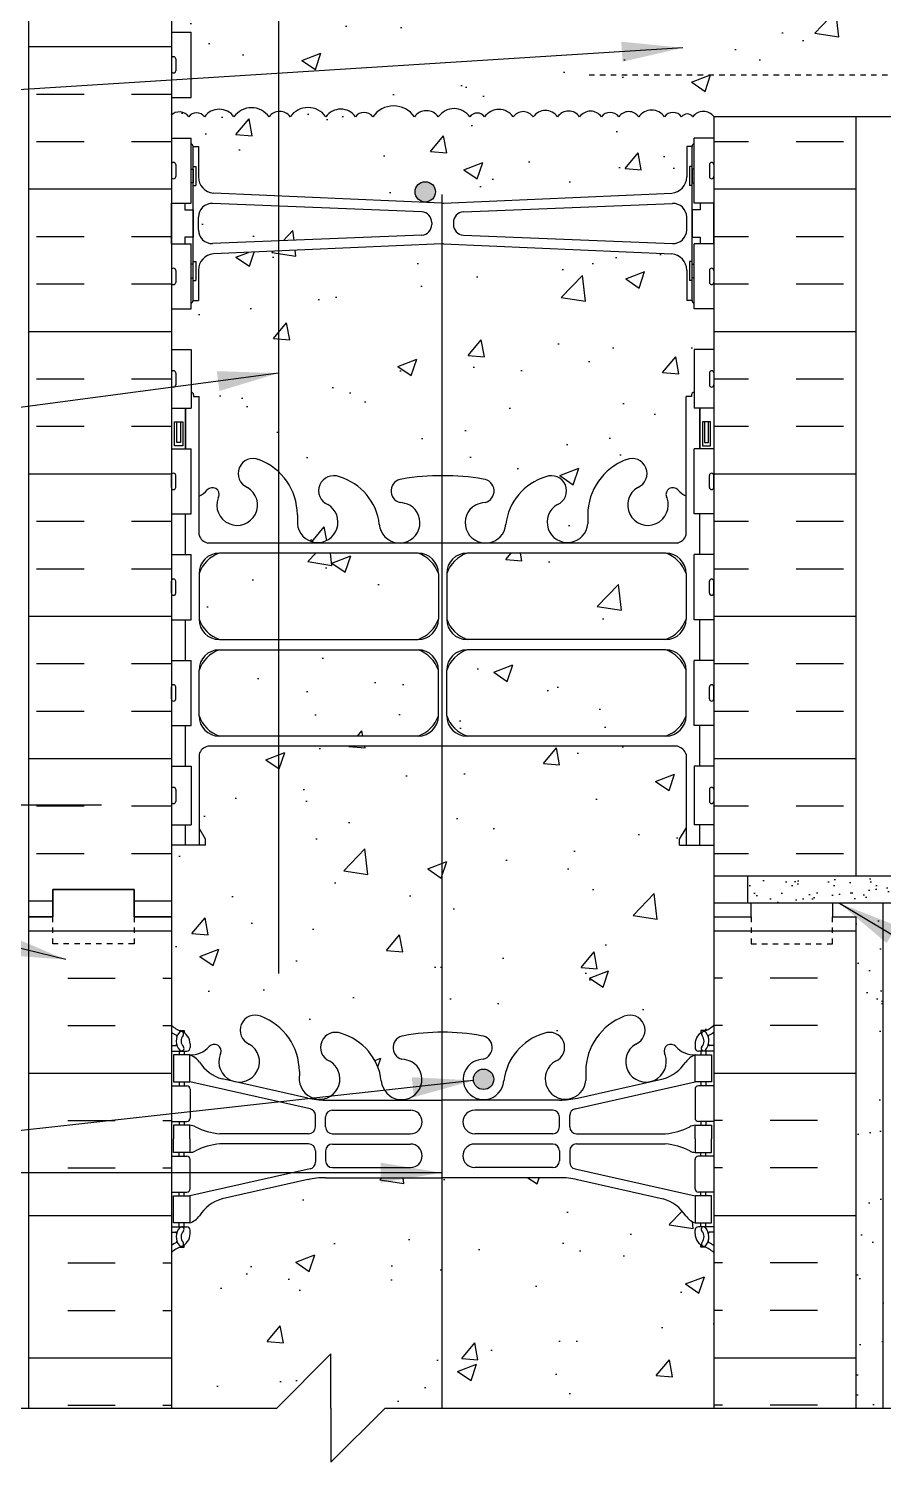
# Model space of a CAD drawing. Header units: inches. Extents: x 181.6 to 239.5, y 121.5 to 196.6.
# Drawn here: x 201.78 to 217.53, y 142.55 to 168.98 of the extents above; entities that cross this region are included whole.
import ezdxf

# ---------------------------------------------------------------- set-up
doc = ezdxf.new("R2010")
doc.units = ezdxf.units.IN
doc.header["$LTSCALE"] = 0.5
doc.header["$MEASUREMENT"] = 0
doc.linetypes.add('DASHED2', pattern=[0.375, 0.25, -0.125])
doc.linetypes.add('HIDDEN2', pattern=[0.1875, 0.125, -0.0625])
for name, color, linetype in [('HATCH', 12, 'Continuous'), ('line25', 2, 'Continuous'), ('LINE3', 3, 'Continuous'), ('LINE50', 5, 'Continuous'), ('LINE9', 9, 'Continuous'), ('TEXT', 4, 'Continuous'), ('Web_Edge', 9, 'Continuous')]:
    doc.layers.add(name, color=color, linetype=linetype)
doc.styles.add('DIM', font='romans.shx', dxfattribs={"width": 0.7})
doc.dimstyles.new('ext_12', dxfattribs={"dimscale": 12, "dimtxt": 0.075, "dimasz": 0.09375, "dimexe": 0.09375, "dimexo": 0.0625, "dimgap": 0.0625, "dimtad": 1, "dimdec": 1, "dimzin": 2, "dimdsep": 46, "dimlunit": 4, "dimtxsty": 'DIM', "dimcen": 0.09, "dimdle": 0.09375, "dimclrt": 4, "dimadec": 0, "dimazin": 0, "dimtfac": 1, "dimtdec": 1, "dimtmove": 2, "dimatfit": 3, "dimfxl": 1, "dimfrac": 2, "dimtolj": 1, "dimtzin": 0, "dimarcsym": 0})

msp = doc.modelspace()

# ---------------------------------------------------------------- hatches: boundary and pattern name
at = {"layer": 'HATCH'}
h = msp.add_hatch(dxfattribs=at)
h.set_pattern_fill('AR-CONC', color=256, scale=0.5)
h.set_pattern_definition([(50, (0, 0), (3.5863, -0.31376), [0.375, -4.125]), (355, (0, 0), (-0.693757, 3.76096), [0.3, -3.3]), (100.4514, (0.299, -0.026), (2.892544, 3.4472), [0.3187, -3.50571]), (46.1842, (0, 1), (5.336207, -0.827596), [0.5625, -6.1875]), (96.6356, (0.4447, 0.931), (4.67331, 4.87059), [0.47805, -5.25857]), (351.1842, (0, 1), (4.67331, 4.87059), [0.45, -4.95]), (21, (0.5, 0.75), (2.984535, -2.013094), [0.375, -4.125]), (326, (0.5, 0.75), (1.216577, 3.62575), [0.3, -3.3]), (71.4514, (0.7487, 0.5822), (4.20111, 1.612656), [0.3187, -3.50571]), (37.5, (0, 0), (0.0607993, 1.664469), [0, -3.26, 0, -3.35, 0, -3.3125]), (7.5, (0, 0), (1.315348, 1.972059), [0, -1.91, 0, -3.185, 0, -1.2625]), (327.5, (-1.115, 0), (2.669112, -0.1127744), [0, -1.25, 0, -3.9, 0, -5.175]), (317.5, (-1.615, 0), (2.91593, 0.500525), [0, -1.625, 0, -2.59, 0, -3.675])])
h.paths.add_polyline_path([(212.969, 189.016, 2.155404), (213.508, 188.822), (213.496, 188.843, -0.834375), (213.708, 188.969, 0.23174), (214.065, 188.818), (214.17, 188.818), (214.17, 188.888), (214.123, 188.888, -0.414214), (214.06, 188.95), (214.06, 189.018, -0.249069), (214.17, 189.225), (214.17, 189.267), (214.26, 189.267, 0.08841), (214.406, 189.364), (214.406, 190.084, 0.336749), (213.744, 189.979, 0.520567), (213.357, 189.979, 0.520567), (212.857, 189.979, 0.259173), (212.406, 190.198, 0.259173), (211.955, 189.979, 0.520567), (211.455, 189.979, 0.520567), (211.068, 189.979, 0.336749), (210.406, 190.084, 0.336749), (209.744, 189.979, 0.520567), (209.357, 189.979, 0.520567), (208.857, 189.979, 0.520567), (208.011, 189.979, 0.520567), (207.729, 189.979, 0.520567), (206.834, 189.979, 0.520567), (206.095, 189.979, 0.520567), (205.402, 189.979, 0.520567), (205.181, 189.979, 0.321585), (204.406, 190.004), (204.406, 189.364, 0.088416), (204.552, 189.267), (204.642, 189.267), (204.642, 189.225, -0.249069), (204.752, 189.018), (204.752, 188.95, -0.414214), (204.69, 188.888), (204.642, 188.888), (204.642, 188.818), (204.747, 188.818, 0.231736), (205.105, 188.969, -0.8344), (205.316, 188.843), (205.305, 188.822, 2.155404), (205.843, 189.016, -1), (206.057, 189.527, -0.311223), (206.766, 188.511), (206.765, 188.346, 1.661382), (207.326, 188.699, -1), (207.54, 189.21, -0.30095), (208.276, 188.338, 1.661382), (208.837, 188.691, 0.055617), (208.658, 188.736, -0.843243), (208.692, 189.169, -0.047544), (209.406, 189.233, -0.047544), (210.12, 189.169, -0.843243), (210.154, 188.736, 0.055617), (209.975, 188.691, 1.661382), (210.536, 188.338, -0.30095), (211.272, 189.21, -1), (211.486, 188.699, 1.661382), (212.047, 188.346), (212.047, 188.511, -0.311223), (212.755, 189.527, -1)])
h.paths.add_polyline_path([(214.406, 185.172, 0.08841), (214.26, 185.269), (214.17, 185.269), (214.17, 185.311, -0.249069), (214.06, 185.518), (214.06, 185.585, -0.414214), (214.123, 185.648), (214.17, 185.648), (214.17, 185.718), (214.065, 185.718, -0.168672), (213.879, 185.867, 0.17445), (213.472, 186.163), (211.891, 186.516, 0.054974), (211.564, 186.552), (209.406, 186.552), (207.248, 186.552, 0.054974), (206.921, 186.516), (205.341, 186.163, 0.17445), (204.933, 185.867, -0.168672), (204.747, 185.718), (204.642, 185.718), (204.642, 185.648), (204.69, 185.648, -0.414214), (204.752, 185.585), (204.752, 185.518, -0.249069), (204.642, 185.311), (204.642, 185.269), (204.552, 185.269, 0.088416), (204.406, 185.172), (204.406, 182.108), (206.545, 182.108), (207.545, 181.108), (207.545, 183.108), (208.545, 182.108), (214.406, 182.108)])
h.paths.add_polyline_path([(214.406, 179.608), (208.545, 179.608), (207.545, 180.608), (207.545, 178.608), (206.545, 179.608), (204.406, 179.608), (204.406, 176.8, 0.088416), (204.552, 176.703), (204.642, 176.703), (204.642, 176.661, -0.249069), (204.752, 176.454), (204.752, 176.387, -0.414214), (204.69, 176.324), (204.642, 176.324), (204.642, 176.254), (204.747, 176.254, -0.168672), (204.933, 176.105, 0.17445), (205.341, 175.809), (206.921, 175.456, 0.054974), (207.248, 175.42), (209.406, 175.42), (211.564, 175.42, 0.054974), (211.891, 175.456), (213.472, 175.809, 0.17445), (213.879, 176.105, -0.168672), (214.065, 176.254), (214.17, 176.254), (214.17, 176.324), (214.123, 176.324, -0.414214), (214.06, 176.387), (214.06, 176.454, -0.249069), (214.17, 176.661), (214.17, 176.703), (214.26, 176.703, 0.08841), (214.406, 176.8)])
h.paths.add_polyline_path([(214.406, 172.608, 0.08841), (214.26, 172.705), (214.17, 172.705), (214.17, 172.747, -0.249069), (214.06, 172.954), (214.06, 173.022, -0.414214), (214.123, 173.084), (214.17, 173.084), (214.17, 173.154), (214.065, 173.154, 0.231736), (213.708, 173.003, -0.8344), (213.496, 173.129), (213.508, 173.15, 2.155404), (212.969, 172.956, -1), (212.755, 172.445, -0.311223), (212.047, 173.461), (212.047, 173.626, 1.661382), (211.486, 173.273, -1), (211.272, 172.762, -0.307094), (210.534, 173.657, 1.604516), (209.975, 173.281, 0.055617), (210.154, 173.236, -0.843243), (210.12, 172.803, -0.047544), (209.406, 172.739, -0.047544), (208.692, 172.803, -0.843243), (208.658, 173.236, 0.055617), (208.837, 173.281, 1.604516), (208.279, 173.657, -0.307094), (207.54, 172.762, -1), (207.326, 173.273, 1.661382), (206.765, 173.626), (206.766, 173.48, -0.316114), (206.057, 172.445, -1), (205.843, 172.956, 2.155404), (205.305, 173.15), (205.316, 173.129, -0.834375), (205.105, 173.003, 0.23174), (204.747, 173.154), (204.642, 173.154), (204.642, 173.084), (204.69, 173.084, -0.414214), (204.752, 173.022), (204.752, 172.954, -0.249069), (204.642, 172.747), (204.642, 172.705), (204.552, 172.705, 0.088416), (204.406, 172.608), (204.406, 170.608), (204.406, 170.167, -0.13), (204.487, 170.098, -0.520567), (204.943, 170.098, -0.520567), (205.815, 170.098, -0.520567), (206.605, 170.098, -0.520567), (206.998, 170.098, -0.520567), (207.466, 170.098, -0.520567), (207.997, 170.098, -0.520567), (208.633, 170.098, -0.520567), (209.044, 170.098, -0.520567), (209.632, 170.098, -0.520567), (210.074, 170.098, -0.520567), (210.652, 170.098, -0.520567), (211.119, 170.098, -0.520567), (211.635, 170.098, -0.520567), (212.117, 170.098, -0.520567), (212.605, 170.098, -0.520567), (213.231, 170.098, -0.520567), (213.751, 170.098, -0.520567), (214.152, 170.098, -0.520567), (214.467, 170.098, -0.510751), (215.094, 170.108), (215.094, 170.608), (214.406, 170.608)])
h.paths.add_polyline_path([(226.179, 169.8), (226.487, 170.108), (215.094, 170.108, 0.510751), (214.467, 170.098, 0.520567), (214.152, 170.098, 0.520567), (213.751, 170.098, 0.520567), (213.231, 170.098, 0.520567), (212.605, 170.098, 0.520567), (212.117, 170.098, 0.520567), (211.635, 170.098, 0.520567), (211.119, 170.098, 0.520567), (210.652, 170.098, 0.520567), (210.074, 170.098, 0.520567), (209.632, 170.098, 0.520567), (209.044, 170.098, 0.520567), (208.633, 170.098, 0.520567), (207.997, 170.098, 0.520567), (207.466, 170.098, 0.520567), (206.998, 170.098, 0.520567), (206.605, 170.098, 0.520567), (205.815, 170.098, 0.520567), (204.943, 170.098, 0.520567), (204.487, 170.098, 0.13), (204.406, 170.167), (204.406, 168.913), (204.771, 168.913), (204.771, 167.713), (204.406, 167.713), (204.406, 167.389, -0.453037), (204.726, 167.354, -0.520567), (205.017, 167.354, -0.520567), (205.559, 167.354, -0.520567), (206.208, 167.354, -0.520567), (206.596, 167.354, -0.520567), (207.256, 167.354, -0.520567), (207.801, 167.354, -0.520567), (208.119, 167.354, -0.520567), (208.889, 167.354, -0.520567), (209.327, 167.354, -0.520567), (209.908, 167.354, -0.520567), (210.18, 167.354, -0.520567), (210.708, 167.354, -0.520567), (211.077, 167.354, -0.520567), (211.525, 167.354, -0.520567), (211.933, 167.354, -0.520567), (212.335, 167.354, -0.520567), (212.653, 167.354, -0.520567), (213.023, 167.354, -0.520567), (213.498, 167.354, -0.520567), (213.812, 167.354, -0.520567), (214.022, 167.354, -0.513484), (214.406, 167.358), (226.179, 167.358)])
edge = h.paths.add_edge_path()
edge.add_spline(control_points=[(227.179, 168.278), (228.314, 168.81), (230.534, 169.848), (232.687, 168.695), (233.739, 168.131)], knot_values=[0, 0, 0, 0, 3.539354, 6.918479, 6.918479, 6.918479, 6.918479], degree=3, periodic=0)
edge.add_line((233.739, 168.131), (233.739, 170.108))
edge.add_line((233.739, 170.108), (227.179, 170.108))
edge.add_line((227.179, 170.108), (227.179, 168.278))
h.paths.add_polyline_path([(213.906, 166.808), (214.006, 166.808, -0.327813), (214.041, 166.856), (214.041, 166.963), (214.406, 166.963), (214.406, 167.358, 0.513484), (214.022, 167.354, 0.520567), (213.812, 167.354, 0.520567), (213.498, 167.354, 0.520567), (213.023, 167.354, 0.520567), (212.653, 167.354, 0.520567), (212.335, 167.354, 0.520567), (211.933, 167.354, 0.520567), (211.525, 167.354, 0.520567), (211.077, 167.354, 0.520567), (210.708, 167.354, 0.520567), (210.18, 167.354, 0.520567), (209.908, 167.354, 0.520567), (209.327, 167.354, 0.520567), (208.889, 167.354, 0.520567), (208.119, 167.354, 0.520567), (207.801, 167.354, 0.520567), (207.256, 167.354, 0.520567), (206.596, 167.354, 0.520567), (206.208, 167.354, 0.520567), (205.559, 167.354, 0.520567), (205.017, 167.354, 0.520567), (204.726, 167.354, 0.453037), (204.406, 167.389), (204.406, 166.963), (204.771, 166.963), (204.771, 166.856, -0.327813), (204.806, 166.808), (204.906, 166.808), (204.906, 166.247, 0.390098), (205.181, 165.948), (209.39, 165.764, 0.020761), (209.406, 165.764, 0.020761), (209.423, 165.764), (213.631, 165.948, 0.390098), (213.906, 166.247)])
h.paths.add_polyline_path([(213.906, 165.269), (213.906, 165.507, 0.425773), (213.646, 165.757), (209.79, 165.605, 0.390098), (209.606, 165.406), (209.606, 165.37, 0.390098), (209.79, 165.171), (213.646, 165.019, 0.425773)])
h.paths.add_polyline_path([(209.206, 165.37), (209.206, 165.406, 0.390098), (209.023, 165.605), (205.166, 165.757, 0.425773), (204.906, 165.507), (204.906, 165.269, 0.425773), (205.166, 165.019), (209.023, 165.171, 0.390098)])
h.paths.add_polyline_path([(213.906, 164.529, 0.390098), (213.631, 164.828), (209.423, 165.012, 0.020761), (209.406, 165.012, 0.020761), (209.39, 165.012), (205.181, 164.828, 0.390098), (204.906, 164.529), (204.906, 163.968), (204.806, 163.968, -0.327813), (204.771, 163.92), (204.771, 163.813), (204.406, 163.813), (204.406, 163.063), (204.771, 163.063), (204.771, 162.279, -0.385423), (204.816, 162.229), (204.816, 162.199), (204.916, 162.199), (204.916, 160.362, 0.108933), (205.069, 160.475, -0.8344), (205.28, 160.35), (205.269, 160.328, 2.155404), (205.807, 160.523, -1), (206.021, 161.034, -0.311223), (206.73, 160.018), (206.729, 159.853, 1.661382), (207.29, 160.206, -1), (207.504, 160.717, -0.30095), (208.24, 159.844, 1.661382), (208.801, 160.197, 0.055617), (208.622, 160.243, -0.843243), (208.656, 160.675, -0.049932), (209.406, 160.739, -0.049932), (210.156, 160.675, -0.843243), (210.19, 160.243, 0.055617), (210.011, 160.197, 1.661382), (210.572, 159.844, -0.30095), (211.308, 160.717, -1), (211.522, 160.206, 1.661382), (212.083, 159.853), (212.082, 160.018, -0.311223), (212.791, 161.034, -1), (213.005, 160.523, 2.155404), (213.544, 160.328), (213.532, 160.35, -0.834375), (213.743, 160.475, 0.10894), (213.896, 160.362), (213.896, 162.199), (213.996, 162.199), (213.996, 162.229, -0.385423), (214.041, 162.279), (214.041, 163.063), (214.406, 163.063), (214.406, 163.813), (214.041, 163.813), (214.041, 163.92, -0.327813), (214.006, 163.968), (213.906, 163.968)])
h.paths.add_polyline_path([(209.33, 158.935, 0.225652), (208.955, 159.31), (205.291, 159.31, 0.225652), (204.916, 158.935), (204.916, 158.094, 0.225652), (205.291, 157.719), (208.955, 157.719, 0.225652), (209.33, 158.094)])
h.paths.add_polyline_path([(209.33, 157.153, 0.225652), (208.955, 157.528), (205.291, 157.528, 0.225652), (204.916, 157.153), (204.916, 156.312, 0.225652), (205.291, 155.937), (208.955, 155.937, 0.225652), (209.33, 156.312)])
h.paths.add_polyline_path([(213.896, 157.153, 0.225652), (213.521, 157.528), (209.857, 157.528, 0.225652), (209.482, 157.153), (209.482, 156.312, 0.225652), (209.857, 155.937), (213.521, 155.937, 0.225652), (213.896, 156.312)])
h.paths.add_polyline_path([(213.896, 158.935, 0.225652), (213.521, 159.31), (209.857, 159.31, 0.225652), (209.482, 158.935), (209.482, 158.094, 0.225652), (209.857, 157.719), (213.521, 157.719, 0.225652), (213.896, 158.094)])
h.paths.add_polyline_path([(213.896, 155.602, 0.268138), (213.735, 155.75), (205.077, 155.75, 0.268156), (204.916, 155.602), (204.916, 154.24), (205.036, 154.04), (205.036, 153.928), (204.406, 153.928), (204.406, 152.608), (204.406, 150.608, 0.088416), (204.552, 150.511), (204.642, 150.511), (204.642, 150.469, -0.249069), (204.752, 150.262), (204.752, 150.194, -0.414214), (204.69, 150.132), (204.642, 150.132), (204.642, 150.062), (204.747, 150.062, 0.231736), (205.105, 150.213, -0.8344), (205.316, 150.087), (205.305, 150.066, 2.155404), (205.843, 150.26, -1), (206.057, 150.772, -0.311223), (206.766, 149.756), (206.765, 149.591, 1.661382), (207.326, 149.943, -1), (207.54, 150.454, -0.30095), (208.276, 149.582, 1.661382), (208.837, 149.935, 0.055617), (208.658, 149.98, -0.843243), (208.692, 150.413, -0.047544), (209.406, 150.477, -0.047544), (210.12, 150.413, -0.843243), (210.154, 149.98, 0.055617), (209.975, 149.935, 1.661382), (210.536, 149.582, -0.30095), (211.272, 150.454, -1), (211.486, 149.943, 1.661382), (212.047, 149.591), (212.047, 149.756, -0.311223), (212.755, 150.772, -1), (212.969, 150.26, 2.155404), (213.508, 150.066), (213.496, 150.087, -0.834375), (213.708, 150.213, 0.23174), (214.065, 150.062), (214.17, 150.062), (214.17, 150.132), (214.123, 150.132, -0.414214), (214.06, 150.194), (214.06, 150.262, -0.249069), (214.17, 150.469), (214.17, 150.511), (214.26, 150.511, 0.08841), (214.406, 150.608), (214.406, 152.608), (214.406, 153.928), (213.776, 153.928), (213.776, 154.04), (213.896, 154.24)])
h.paths.add_polyline_path([(214.17, 146.962), (214.065, 146.962, -0.155529), (213.889, 147.096, 0.180914), (213.472, 147.407), (211.891, 147.76, 0.054974), (211.564, 147.796), (209.406, 147.796), (207.248, 147.796, 0.054974), (206.921, 147.76), (205.341, 147.407, 0.180914), (204.923, 147.096, -0.155529), (204.747, 146.962), (204.642, 146.962), (204.642, 146.892), (204.69, 146.892, -0.414214), (204.752, 146.829), (204.752, 146.762, -0.249069), (204.642, 146.555), (204.642, 146.513), (204.552, 146.513, 0.088416), (204.406, 146.416), (204.406, 143.549), (206.348, 143.549), (207.348, 144.549), (207.348, 143.549), (207.348, 142.549), (208.348, 143.549), (214.406, 143.549), (214.406, 146.416, 0.08841), (214.26, 146.513), (214.17, 146.513), (214.17, 146.555, -0.249069), (214.06, 146.762), (214.06, 146.829, -0.414214), (214.123, 146.892), (214.17, 146.892)])
h = msp.add_hatch(dxfattribs=at)
h.set_pattern_fill('INSUL', color=256, scale=7, style=0)
h.set_pattern_definition([(0, (215.92, 163.3977), (0, 2.625), []), (0, (215.92, 164.2727), (0, 2.625), [0.875, -0.875]), (0, (215.92, 165.1477), (0, 2.625), [0.875, -0.875])])
h.paths.add_polyline_path([(217.031, 167.358), (214.406, 167.358), (214.406, 153.358), (217.031, 153.358)])
h.paths.add_polyline_path([(201.781, 152.608), (202.219, 152.608), (202.219, 153.108), (203.719, 153.108), (203.719, 152.608), (204.406, 152.608), (204.406, 170.608), (203.719, 170.608), (203.719, 171.108), (202.219, 171.108), (202.219, 170.608), (201.781, 170.608)])
h = msp.add_hatch(dxfattribs=at)
h.set_pattern_fill('AR-SAND', color=256, scale=0.25, style=0)
h.set_pattern_definition([(37.5, (152.7092, 59.80115), (-0.0157483, 0.481706), [0, -0.38, 0, -0.425, 0, -0.40625]), (7.5, (152.7092, 59.80115), (0.4424442, 0.7055365), [0, -0.205, 0, -0.3425, 0, -0.13125]), (327.5, (152.4017, 59.80115), (0.7785355, 0.0014148), [0, -0.125, 0, -0.45, 0, -0.5875]), (317.5, (152.4017, 59.80115), (0.7515317, 0.219419), [0, -0.0625, 0, -0.295, 0, -0.3375])])
h.paths.add_polyline_path([(233.739, 152.858), (233.739, 153.358), (215.031, 153.358), (215.031, 152.858)])
h = msp.add_hatch(dxfattribs=at)
h.set_pattern_fill('INSUL', color=256, scale=7, style=0)
h.set_pattern_definition([(0, (-2721.7554, -262.4015), (0, 2.625), []), (0, (-2721.7554, -261.5265), (0, 2.625), [0.875, -0.875]), (0, (-2721.7554, -260.6515), (0, 2.625), [0.875, -0.875])])
h.paths.add_polyline_path([(201.781, 143.549), (204.406, 143.549), (204.406, 152.608), (203.719, 152.608), (203.719, 153.108), (202.219, 153.108), (202.219, 152.608), (201.781, 152.608)])
h = msp.add_hatch(dxfattribs=at)
h.set_pattern_fill('INSUL', color=256, scale=7, style=0)
h.set_pattern_definition([(180, (3140.5677, -262.4015), (0, 2.625), []), (180, (3140.5677, -261.5265), (0, 2.625), [0.875, -0.875]), (180, (3140.5677, -260.6515), (0, 2.625), [0.875, -0.875])])
h.paths.add_polyline_path([(214.406, 143.549), (217.031, 143.549), (217.031, 152.608), (216.594, 152.608), (216.594, 153.108), (215.094, 153.108), (215.094, 152.608), (214.406, 152.608)])
h = msp.add_hatch(dxfattribs=at)
h.set_pattern_fill('AR-SAND', color=256, scale=0.5, style=0)
h.set_pattern_definition([(37.5, (97.9218, -27.61505), (-0.0314967, 0.963412), [0, -0.76, 0, -0.85, 0, -0.8125]), (7.5, (97.9218, -27.615), (0.884888, 1.411073), [0, -0.41, 0, -0.685, 0, -0.2625]), (327.5, (97.3068, -27.61505), (1.557071, 0.0028295), [0, -0.25, 0, -0.9, 0, -1.175]), (317.5, (97.3068, -27.615), (1.503063, 0.438838), [0, -0.125, 0, -0.59, 0, -0.675])])
h.paths.add_polyline_path([(217.031, 150.073), (217.531, 149.124), (217.531, 152.858), (217.031, 152.858)])
h.paths.add_polyline_path([(217.031, 143.549), (217.531, 143.549), (217.531, 149.124), (217.031, 150.073)])
at = {"layer": 'LINE3'}
h = msp.add_hatch(color=256, dxfattribs=at)
h.paths.add_polyline_path([(209.27, 166.005, 0.831395), (208.901, 166.005)])
h.paths.add_polyline_path([(209.273, 165.971, 0.045935), (209.27, 166.005), (208.901, 166.005, 0.045935), (208.898, 165.971, 1)])
h = msp.add_hatch(color=256, dxfattribs=at)
h.paths.add_polyline_path([(210.346, 149.644, 0.831395), (209.978, 149.644)])
h.paths.add_polyline_path([(210.35, 149.61, 0.045935), (210.346, 149.644), (209.978, 149.644, 0.045935), (209.975, 149.61, 1)])

# ---------------------------------------------------------------- linework, layer by layer
at = {"layer": 'HATCH'}
msp.add_lwpolyline([(214.406, 167.358, 0.513484), (214.022, 167.354, 0.520567), (213.812, 167.354, 0.520567), (213.498, 167.354, 0.520567), (213.023, 167.354, 0.520567), (212.653, 167.354, 0.520567), (212.335, 167.354, 0.520567), (211.933, 167.354, 0.520567), (211.525, 167.354, 0.520567), (211.077, 167.354, 0.520567), (210.708, 167.354, 0.520567), (210.18, 167.354, 0.520567), (209.908, 167.354, 0.520567), (209.327, 167.354, 0.520567), (208.889, 167.354, 0.520567), (208.119, 167.354, 0.520567), (207.801, 167.354, 0.520567), (207.256, 167.354, 0.520567), (206.596, 167.354, 0.520567), (206.208, 167.354, 0.520567), (205.559, 167.354, 0.520567), (205.017, 167.354, 0.520567), (204.726, 167.354, 0.465862), (204.4, 167.383)], format="xyb", dxfattribs=at)
at = {"layer": 'line25'}
for p, q in [((204.406, 170.608), (204.406, 152.608)), ((204.406, 168.913), (204.771, 168.913)), ((204.406, 168.913), (204.771, 168.913)), ((204.771, 167.713), (204.771, 168.913)), ((204.406, 167.713), (204.771, 167.713)), ((214.406, 167.358), (214.406, 152.608)), ((214.406, 167.358), (226.179, 167.358)), ((204.406, 166.963), (204.771, 166.963)), ((204.771, 165.763), (204.771, 166.963)), ((214.406, 166.963), (214.041, 166.963)), ((214.041, 165.763), (214.041, 166.963)), ((204.406, 165.763), (204.771, 165.763)), ((214.406, 165.763), (214.041, 165.763)), ((204.406, 165.013), (204.771, 165.013)), ((204.771, 163.813), (204.771, 165.013)), ((214.041, 163.813), (214.041, 165.013)), ((214.406, 165.013), (214.041, 165.013)), ((204.406, 163.813), (204.771, 163.813)), ((214.406, 163.813), (214.041, 163.813)), ((204.406, 163.063), (204.771, 163.063)), ((204.771, 163.063), (204.771, 161.983)), ((214.406, 163.063), (214.041, 163.063)), ((214.041, 163.063), (214.041, 161.983)), ((204.406, 161.983), (204.771, 161.983)), ((214.406, 161.983), (214.041, 161.983)), ((204.406, 161.233), (204.771, 161.233)), ((204.771, 160.033), (204.771, 161.233)), ((214.406, 161.233), (214.041, 161.233)), ((214.041, 160.033), (214.041, 161.233)), ((204.406, 160.033), (204.771, 160.033)), ((214.406, 160.033), (214.041, 160.033)), ((204.406, 159.283), (204.771, 159.283)), ((204.771, 158.083), (204.771, 159.283)), ((214.406, 159.283), (214.041, 159.283)), ((214.041, 158.083), (214.041, 159.283)), ((204.406, 158.083), (204.771, 158.083)), ((214.406, 158.083), (214.041, 158.083)), ((204.406, 157.333), (204.771, 157.333)), ((204.771, 156.133), (204.771, 157.333)), ((214.406, 157.333), (214.041, 157.333)), ((214.041, 156.133), (214.041, 157.333)), ((204.406, 156.133), (204.771, 156.133)), ((214.406, 156.133), (214.041, 156.133)), ((204.406, 155.383), (204.771, 155.383)), ((204.771, 155.383), (204.771, 154.303)), ((214.406, 155.383), (214.041, 155.383)), ((214.041, 155.383), (214.041, 154.303)), ((204.406, 154.303), (204.771, 154.303)), ((214.406, 154.303), (214.041, 154.303)), ((215.031, 152.858), (215.031, 153.358)), ((204.406, 152.608), (204.406, 143.549)), ((214.406, 152.608), (214.406, 143.549))]:
    msp.add_line(p, q, dxfattribs=at)
at = {"layer": 'LINE3'}
for p, q in [((206.383, 179.608), (206.383, 151.558)), ((209.392, 165.924), (209.392, 143.549))]:
    msp.add_line(p, q, dxfattribs=at)
for centre in [(209.086, 165.971), (210.162, 149.61)]:
    msp.add_circle(centre, 0.188, dxfattribs=at)
at = {"layer": 'LINE50'}
for p, q in [((201.781, 152.608), (201.781, 170.608)), ((217.031, 153.358), (217.031, 167.358)), ((215.094, 152.608), (215.094, 152.858)), ((216.594, 152.858), (216.594, 152.608)), ((201.781, 143.549), (201.781, 152.608)), ((214.406, 152.608), (215.094, 152.608)), ((216.594, 152.608), (217.031, 152.608)), ((217.031, 143.549), (217.031, 152.608))]:
    msp.add_line(p, q, dxfattribs=at)
for points in [[(204.406, 152.608), (203.719, 152.608), (203.719, 153.108), (202.219, 153.108), (202.219, 152.608), (201.781, 152.608)], [(201.781, 152.608), (202.219, 152.608), (202.219, 153.108), (203.719, 153.108), (203.719, 152.608), (204.406, 152.608)]]:
    msp.add_lwpolyline(points, dxfattribs=at)
at = {"layer": 'LINE9'}
for p, q in [((204.406, 168.423), (204.406, 168.203)), ((204.406, 168.368), (204.406, 168.368)), ((204.446, 168.463), (204.446, 168.463)), ((204.486, 168.423), (204.486, 168.203)), ((204.406, 168.258), (204.406, 168.258)), ((204.446, 168.163), (204.446, 168.163)), ((204.806, 163.968), (204.806, 166.808)), ((204.806, 166.808), (204.906, 166.808)), ((204.806, 166.788), (204.806, 166.788)), ((204.906, 166.808), (204.906, 166.247)), ((214.006, 166.808), (213.906, 166.808)), ((213.906, 166.808), (213.906, 166.247)), ((214.006, 163.968), (214.006, 166.808)), ((214.006, 166.788), (214.006, 166.788)), ((204.406, 166.473), (204.406, 166.253)), ((204.406, 166.418), (204.406, 166.418)), ((204.406, 166.308), (204.406, 166.308)), ((204.446, 166.513), (204.446, 166.513)), ((204.486, 166.473), (204.486, 166.253)), ((204.806, 166.438), (204.856, 166.438)), ((204.856, 166.438), (204.856, 166.088)), ((213.956, 166.438), (213.956, 166.088)), ((214.006, 166.438), (213.956, 166.438)), ((214.326, 166.473), (214.326, 166.253)), ((214.366, 166.513), (214.366, 166.513)), ((214.406, 166.473), (214.406, 166.253)), ((214.406, 166.418), (214.406, 166.418)), ((214.406, 166.308), (214.406, 166.308)), ((204.446, 166.213), (204.446, 166.213)), ((204.806, 166.088), (204.856, 166.088)), ((214.006, 166.088), (213.956, 166.088)), ((214.366, 166.213), (214.366, 166.213)), ((204.406, 165.013), (204.406, 165.763)), ((204.656, 165.763), (204.656, 165.638)), ((209.023, 165.605), (205.166, 165.757)), ((209.39, 165.764), (205.181, 165.948)), ((209.423, 165.764), (213.631, 165.948)), ((209.79, 165.605), (213.646, 165.757)), ((214.156, 165.763), (214.156, 165.638)), ((214.406, 165.013), (214.406, 165.763)), ((204.906, 165.269), (204.906, 165.507)), ((213.906, 165.269), (213.906, 165.507)), ((209.206, 165.406), (209.206, 165.37)), ((209.606, 165.406), (209.606, 165.37)), ((204.656, 165.138), (204.656, 165.013)), ((209.023, 165.171), (205.166, 165.019)), ((209.39, 165.012), (205.181, 164.828)), ((209.423, 165.012), (213.631, 164.828)), ((209.79, 165.171), (213.646, 165.019)), ((214.156, 165.138), (214.156, 165.013)), ((204.806, 164.688), (204.856, 164.688)), ((204.856, 164.688), (204.856, 164.338)), ((214.006, 164.688), (213.956, 164.688)), ((213.956, 164.688), (213.956, 164.338)), ((204.406, 164.523), (204.406, 164.303)), ((204.406, 164.468), (204.406, 164.468)), ((204.446, 164.563), (204.446, 164.563)), ((204.486, 164.523), (204.486, 164.303)), ((204.906, 164.529), (204.906, 163.968)), ((213.906, 164.529), (213.906, 163.968)), ((214.326, 164.523), (214.326, 164.303)), ((214.366, 164.563), (214.366, 164.563)), ((214.406, 164.523), (214.406, 164.303)), ((214.406, 164.468), (214.406, 164.468)), ((204.406, 164.358), (204.406, 164.358)), ((204.446, 164.263), (204.446, 164.263)), ((204.806, 164.338), (204.856, 164.338)), ((214.006, 164.338), (213.956, 164.338)), ((214.366, 164.263), (214.366, 164.263)), ((214.406, 164.358), (214.406, 164.358)), ((204.806, 163.968), (204.906, 163.968)), ((214.006, 163.968), (213.906, 163.968)), ((204.406, 162.633), (204.406, 162.413)), ((204.406, 162.578), (204.406, 162.578)), ((204.446, 162.673), (204.446, 162.673)), ((204.486, 162.633), (204.486, 162.413)), ((214.326, 162.633), (214.326, 162.413)), ((214.366, 162.673), (214.366, 162.673)), ((214.406, 162.633), (214.406, 162.413)), ((214.406, 162.578), (214.406, 162.578)), ((204.406, 162.468), (204.406, 162.468)), ((214.366, 162.373), (214.366, 162.373)), ((214.406, 162.468), (214.406, 162.468)), ((204.406, 160.523), (204.406, 160.743)), ((204.446, 160.783), (204.446, 160.783)), ((204.486, 160.523), (204.486, 160.743)), ((214.326, 160.523), (214.326, 160.743)), ((214.366, 160.783), (214.366, 160.783)), ((214.406, 160.523), (214.406, 160.743)), ((204.406, 160.688), (204.406, 160.688)), ((204.406, 160.578), (204.406, 160.578)), ((204.446, 160.483), (204.446, 160.483)), ((214.366, 160.483), (214.366, 160.483)), ((214.406, 160.688), (214.406, 160.688)), ((214.406, 160.578), (214.406, 160.578)), ((204.406, 158.573), (204.406, 158.793)), ((204.406, 158.738), (204.406, 158.738)), ((204.406, 158.628), (204.406, 158.628)), ((204.446, 158.833), (204.446, 158.833)), ((204.486, 158.573), (204.486, 158.793)), ((214.326, 158.573), (214.326, 158.793)), ((214.366, 158.833), (214.366, 158.833)), ((214.406, 158.573), (214.406, 158.793)), ((214.406, 158.738), (214.406, 158.738)), ((214.406, 158.628), (214.406, 158.628)), ((204.446, 158.533), (204.446, 158.533)), ((214.366, 158.533), (214.366, 158.533)), ((204.406, 156.623), (204.406, 156.843)), ((204.406, 156.788), (204.406, 156.788)), ((204.446, 156.883), (204.446, 156.883)), ((204.486, 156.623), (204.486, 156.843)), ((214.326, 156.623), (214.326, 156.843)), ((214.366, 156.883), (214.366, 156.883)), ((214.406, 156.623), (214.406, 156.843)), ((214.406, 156.788), (214.406, 156.788)), ((204.406, 156.678), (204.406, 156.678)), ((204.446, 156.583), (204.446, 156.583)), ((214.366, 156.583), (214.366, 156.583)), ((214.406, 156.678), (214.406, 156.678)), ((204.406, 154.953), (204.406, 154.733)), ((204.406, 154.898), (204.406, 154.898)), ((204.446, 154.993), (204.446, 154.993)), ((204.486, 154.953), (204.486, 154.733)), ((214.326, 154.953), (214.326, 154.733)), ((214.366, 154.993), (214.366, 154.993)), ((214.406, 154.953), (214.406, 154.733)), ((214.406, 154.898), (214.406, 154.898)), ((201.271, 154.672), (203.116, 154.672)), ((204.406, 154.788), (204.406, 154.788)), ((204.446, 154.693), (204.446, 154.693)), ((214.366, 154.693), (214.366, 154.693)), ((214.406, 154.788), (214.406, 154.788)), ((233.739, 153.358), (214.406, 153.358)), ((233.739, 152.858), (214.406, 152.858)), ((217.531, 143.549), (217.531, 152.858)), ((207.348, 144.549), (206.348, 143.549)), ((207.348, 143.549), (207.348, 144.549)), ((196.051, 143.549), (206.348, 143.549)), ((207.348, 143.549), (207.348, 142.549)), ((207.348, 142.549), (208.348, 143.549)), ((208.348, 143.549), (219.06, 143.549))]:
    msp.add_line(p, q, dxfattribs=at)
at = {"layer": 'LINE9', "linetype": 'HIDDEN2'}
msp.add_line((212.108, 168.131), (226.179, 168.131), dxfattribs=at)
at = {"layer": 'LINE9'}
for points in [[(204.771, 166.388), (204.806, 166.388), (204.806, 166.138), (204.771, 166.138)], [(214.041, 166.388), (214.006, 166.388), (214.006, 166.138), (214.041, 166.138)], [(204.656, 165.638), (204.656, 165.638), (204.806, 165.638), (204.806, 165.138), (204.656, 165.138)], [(214.156, 165.638), (214.156, 165.638), (214.006, 165.638), (214.006, 165.138), (214.156, 165.138)], [(204.771, 164.388), (204.806, 164.388), (204.806, 164.638), (204.771, 164.638)], [(214.041, 164.388), (214.006, 164.388), (214.006, 164.638), (214.041, 164.638)]]:
    msp.add_lwpolyline(points, dxfattribs=at)
at = {"layer": 'LINE9', "linetype": 'DASHED2', "ltscale": 0.15}
for points in [[(203.719, 152.608), (203.719, 152.608), (203.719, 152.108), (202.219, 152.108), (202.219, 152.608), (202.219, 152.608)], [(203.719, 152.608), (203.719, 152.608), (203.719, 152.108), (202.219, 152.108), (202.219, 152.608), (202.219, 152.608)], [(215.094, 152.608), (215.094, 152.608), (215.094, 152.108), (216.594, 152.108), (216.594, 152.608), (216.594, 152.608)], [(215.094, 152.608), (215.094, 152.608), (215.094, 152.108), (216.594, 152.108), (216.594, 152.608), (216.594, 152.608)]]:
    msp.add_lwpolyline(points, dxfattribs=at)
at = {"layer": 'LINE9'}
for centre, radius, start, end in [((204.446, 168.423), 0.04, 90, 180), ((204.446, 168.423), 0.04, 0, 90), ((204.446, 168.203), 0.04, 180, 270), ((204.446, 168.203), 0.04, 270, 0), ((204.756, 166.808), 0.05, 0, 72.5993), ((214.056, 166.808), 0.05, 107.4007, 180), ((204.446, 166.473), 0.04, 90, 180), ((204.446, 166.253), 0.04, 180, 270), ((204.446, 166.473), 0.04, 0, 90), ((204.446, 166.253), 0.04, 270, 0), ((214.366, 166.473), 0.04, 90, 180), ((214.366, 166.253), 0.04, 180, 270), ((214.366, 166.473), 0.04, 360, 90), ((214.366, 166.253), 0.04, 270, 0), ((205.206, 166.247), 0.3, 180, 265.2426), ((213.606, 166.247), 0.3, 274.7574, 0), ((205.156, 165.507), 0.25, 87.7479, 180), ((209.406, 165.964), 0.2, 265.2426, 270), ((209.406, 165.964), 0.2, 270, 274.7574), ((213.656, 165.507), 0.25, 0, 92.2521), ((209.006, 165.406), 0.2, 0, 85.2426), ((209.806, 165.406), 0.2, 94.7574, 180), ((205.156, 165.269), 0.25, 180, 272.2521), ((209.006, 165.37), 0.2, 274.7574, 0), ((209.806, 165.37), 0.2, 180, 265.2426), ((213.656, 165.269), 0.25, 267.7479, 0), ((209.406, 164.812), 0.2, 90, 94.7574), ((209.406, 164.812), 0.2, 85.2426, 90), ((205.206, 164.529), 0.3, 94.7574, 180), ((213.606, 164.529), 0.3, 0, 85.2426), ((204.446, 164.523), 0.04, 90, 180), ((204.446, 164.523), 0.04, 0, 90), ((214.366, 164.523), 0.04, 90, 180), ((214.366, 164.523), 0.04, 360, 90), ((204.446, 164.303), 0.04, 180, 270), ((204.446, 164.303), 0.04, 270, 0), ((214.366, 164.303), 0.04, 180, 270), ((214.366, 164.303), 0.04, 270, 0), ((204.756, 163.968), 0.05, 287.4007, 0), ((214.056, 163.968), 0.05, 180, 252.5993), ((204.446, 162.633), 0.04, 90, 180), ((204.446, 162.633), 0.04, 0, 90), ((214.366, 162.633), 0.04, 90, 180), ((214.366, 162.633), 0.04, 360, 90), ((204.446, 162.413), 0.04, 180, 270), ((204.446, 162.413), 0.04, 270, 0), ((214.366, 162.413), 0.04, 180, 270), ((214.366, 162.413), 0.04, 270, 0), ((204.446, 160.743), 0.04, 90, 180), ((204.446, 160.743), 0.04, 360, 90), ((214.366, 160.743), 0.04, 90, 180), ((214.366, 160.743), 0.04, 0, 90), ((204.446, 160.523), 0.04, 180, 270), ((204.446, 160.523), 0.04, 270, 0), ((214.366, 160.523), 0.04, 180, 270), ((214.366, 160.523), 0.04, 270, 0), ((204.446, 158.793), 0.04, 90, 180), ((204.446, 158.793), 0.04, 360, 90), ((214.366, 158.793), 0.04, 90, 180), ((214.366, 158.793), 0.04, 0, 90), ((204.446, 158.573), 0.04, 180, 270), ((204.446, 158.573), 0.04, 270, 0), ((214.366, 158.573), 0.04, 180, 270), ((214.366, 158.573), 0.04, 270, 0), ((204.446, 156.843), 0.04, 90, 180), ((204.446, 156.843), 0.04, 360, 90), ((214.366, 156.843), 0.04, 90, 180), ((214.366, 156.843), 0.04, 0, 90), ((204.446, 156.623), 0.04, 180, 270), ((204.446, 156.623), 0.04, 270, 0), ((214.366, 156.623), 0.04, 180, 270), ((214.366, 156.623), 0.04, 270, 0), ((204.446, 154.953), 0.04, 90, 180), ((204.446, 154.953), 0.04, 0, 90), ((214.366, 154.953), 0.04, 90, 180), ((214.366, 154.953), 0.04, 360, 90), ((204.446, 154.733), 0.04, 180, 270), ((204.446, 154.733), 0.04, 270, 0), ((214.366, 154.733), 0.04, 180, 270), ((214.366, 154.733), 0.04, 270, 0)]:
    msp.add_arc(centre, radius, start, end, dxfattribs=at)
at = {"layer": 'Web_Edge'}
for p, q in [((204.816, 162.229), (204.816, 162.229)), ((204.816, 162.229), (204.816, 162.199)), ((204.816, 162.199), (204.916, 162.199)), ((204.916, 159.645), (204.916, 162.199)), ((213.996, 162.199), (213.896, 162.199)), ((213.896, 159.645), (213.896, 162.199)), ((213.996, 162.229), (213.996, 162.229)), ((213.996, 162.229), (213.996, 162.199)), ((204.666, 161.983), (204.666, 161.233)), ((214.146, 161.983), (214.146, 161.233)), ((205.269, 160.328), (205.28, 160.35)), ((213.544, 160.328), (213.532, 160.35)), ((206.73, 160.018), (206.729, 159.853)), ((212.082, 160.018), (212.083, 159.853)), ((213.735, 159.497), (205.077, 159.497)), ((208.955, 159.31), (205.291, 159.31)), ((213.521, 159.31), (209.857, 159.31)), ((204.916, 158.935), (204.916, 158.094)), ((209.33, 158.935), (209.33, 158.094)), ((209.482, 158.936), (209.482, 158.095)), ((213.896, 158.935), (213.896, 158.094)), ((205.291, 157.719), (208.955, 157.719)), ((213.521, 157.719), (209.857, 157.719)), ((205.291, 157.528), (208.955, 157.528)), ((213.521, 157.528), (209.857, 157.528)), ((204.916, 156.312), (204.916, 157.153)), ((209.33, 156.312), (209.33, 157.153)), ((209.482, 156.312), (209.482, 157.152)), ((213.896, 156.312), (213.896, 157.153)), ((213.735, 155.75), (205.077, 155.75)), ((208.955, 155.937), (205.291, 155.937)), ((213.521, 155.937), (209.857, 155.937)), ((204.916, 155.602), (204.916, 153.928)), ((213.896, 155.602), (213.896, 153.928)), ((205.036, 154.04), (204.916, 154.24)), ((205.036, 154.04), (204.916, 154.24)), ((213.776, 154.04), (213.896, 154.24)), ((213.776, 154.04), (213.896, 154.24)), ((205.036, 153.928), (204.406, 153.928)), ((205.036, 153.928), (205.036, 154.04)), ((205.036, 153.928), (205.036, 154.04)), ((213.776, 153.928), (213.776, 154.04)), ((213.776, 153.928), (213.776, 154.04)), ((213.776, 153.928), (214.406, 153.928)), ((204.552, 150.511), (204.642, 150.511)), ((204.642, 150.511), (204.642, 150.469)), ((214.26, 150.511), (214.17, 150.511)), ((214.17, 150.511), (214.17, 150.469)), ((204.406, 150.232), (204.484, 150.232)), ((204.406, 150.132), (204.69, 150.132)), ((204.552, 150.132), (204.552, 150.062)), ((204.642, 150.132), (204.642, 150.062)), ((204.752, 150.262), (204.752, 150.194)), ((214.06, 150.262), (214.06, 150.194)), ((214.406, 150.132), (214.123, 150.132)), ((214.17, 150.132), (214.17, 150.062)), ((214.26, 150.132), (214.26, 150.062)), ((214.406, 150.232), (214.328, 150.232)), ((205.305, 150.066), (205.316, 150.087)), ((213.508, 150.066), (213.496, 150.087)), ((206.921, 149.264), (205.341, 149.616)), ((206.766, 149.756), (206.765, 149.591)), ((211.891, 149.264), (213.472, 149.616)), ((212.047, 149.756), (212.047, 149.591)), ((204.406, 149.492), (204.69, 149.492)), ((204.552, 149.562), (204.552, 149.492)), ((204.642, 149.562), (204.642, 149.492)), ((206.965, 149.065), (204.747, 149.562)), ((204.752, 149.429), (204.752, 148.894)), ((211.848, 149.065), (214.065, 149.562)), ((214.06, 149.429), (214.06, 148.894)), ((214.406, 149.492), (214.123, 149.492)), ((214.17, 149.562), (214.17, 149.492)), ((214.26, 149.562), (214.26, 149.492)), ((207.248, 149.227), (209.406, 149.227)), ((211.564, 149.227), (209.406, 149.227)), ((204.406, 148.832), (204.69, 148.832)), ((204.552, 148.832), (204.552, 148.762)), ((204.642, 148.832), (204.642, 148.762)), ((207.062, 148.731), (207.062, 148.943)), ((207.25, 148.732), (207.25, 148.916)), ((207.375, 149.041), (208.814, 149.041)), ((211.437, 149.041), (209.998, 149.041)), ((211.562, 148.732), (211.562, 148.916)), ((211.75, 148.731), (211.75, 148.943)), ((214.406, 148.832), (214.123, 148.832)), ((214.17, 148.832), (214.17, 148.762)), ((214.26, 148.832), (214.26, 148.762)), ((206.937, 148.606), (205.3, 148.606)), ((207.375, 148.607), (208.814, 148.607)), ((211.437, 148.607), (209.998, 148.607)), ((211.875, 148.606), (213.512, 148.606)), ((206.937, 148.418), (205.3, 148.418)), ((207.062, 148.293), (207.062, 148.08)), ((207.25, 148.292), (207.25, 148.108)), ((207.375, 148.417), (208.814, 148.417)), ((211.437, 148.417), (209.998, 148.417)), ((211.562, 148.292), (211.562, 148.108)), ((211.75, 148.293), (211.75, 148.08)), ((211.875, 148.418), (213.512, 148.418)), ((204.406, 148.192), (204.69, 148.192)), ((204.552, 148.192), (204.552, 148.262)), ((204.642, 148.192), (204.642, 148.262)), ((204.752, 147.594), (204.752, 148.129)), ((214.06, 147.594), (214.06, 148.129)), ((214.406, 148.192), (214.123, 148.192)), ((214.17, 148.192), (214.17, 148.262)), ((214.26, 148.192), (214.26, 148.262)), ((206.965, 147.959), (204.747, 147.462)), ((206.921, 147.76), (205.341, 147.407)), ((207.248, 147.796), (209.406, 147.796)), ((207.375, 147.983), (208.814, 147.983)), ((211.564, 147.796), (209.406, 147.796)), ((211.437, 147.983), (209.998, 147.983)), ((211.848, 147.959), (214.065, 147.462)), ((211.891, 147.76), (213.472, 147.407)), ((204.406, 147.532), (204.69, 147.532)), ((204.552, 147.462), (204.552, 147.532)), ((204.642, 147.462), (204.642, 147.532)), ((214.406, 147.532), (214.123, 147.532)), ((214.17, 147.462), (214.17, 147.532)), ((214.26, 147.462), (214.26, 147.532)), ((204.552, 146.892), (204.552, 146.962)), ((204.642, 146.892), (204.642, 146.962)), ((214.17, 146.892), (214.17, 146.962)), ((214.26, 146.892), (214.26, 146.962)), ((204.406, 146.892), (204.69, 146.892)), ((204.406, 146.792), (204.484, 146.792)), ((204.752, 146.762), (204.752, 146.829)), ((214.06, 146.762), (214.06, 146.829)), ((214.406, 146.892), (214.123, 146.892)), ((214.406, 146.792), (214.328, 146.792)), ((204.552, 146.513), (204.642, 146.513)), ((204.642, 146.513), (204.642, 146.555)), ((214.17, 146.513), (214.17, 146.555)), ((214.26, 146.513), (214.17, 146.513))]:
    msp.add_line(p, q, dxfattribs=at)
for points in [[(204.666, 161.233), (204.666, 161.983)], [(214.146, 161.233), (214.146, 161.983)], [(204.666, 159.283), (204.666, 160.033)], [(214.146, 159.283), (214.146, 160.033)], [(204.666, 157.333), (204.666, 158.083)], [(214.146, 157.333), (214.146, 158.083)], [(204.666, 155.383), (204.666, 156.133)], [(214.146, 155.383), (214.146, 156.133)], [(204.666, 153.928), (204.666, 154.303)], [(214.146, 153.928), (214.146, 154.303)], [(204.747, 148.512), (204.747, 148.762), (204.447, 148.762), (204.447, 148.512)], [(214.065, 148.512), (214.065, 148.762), (214.365, 148.762), (214.365, 148.512)], [(204.747, 148.512), (204.747, 148.262), (204.447, 148.262), (204.447, 148.512)], [(214.065, 148.512), (214.065, 148.262), (214.365, 148.262), (214.365, 148.512)]]:
    msp.add_lwpolyline(points, dxfattribs=at)
for points in [[(204.616, 161.289), (204.466, 161.289), (204.466, 161.729), (204.616, 161.729)], [(204.576, 161.349), (204.506, 161.349), (204.506, 161.729), (204.576, 161.729)], [(214.196, 161.289), (214.346, 161.289), (214.346, 161.729), (214.196, 161.729)], [(214.236, 161.349), (214.306, 161.349), (214.306, 161.729), (214.236, 161.729)], [(204.447, 149.562), (204.747, 149.562), (204.747, 150.062), (204.447, 150.062)], [(214.365, 149.562), (214.065, 149.562), (214.065, 150.062), (214.365, 150.062)], [(204.447, 147.462), (204.747, 147.462), (204.747, 146.962), (204.447, 146.962)], [(214.365, 147.462), (214.065, 147.462), (214.065, 146.962), (214.365, 146.962)]]:
    msp.add_lwpolyline(points, close=True, dxfattribs=at)
for centre, radius, start, end in [((204.766, 162.229), 0.05, 0, 84.3113), ((214.046, 162.229), 0.05, 95.6888, 180), ((205.914, 160.778), 0.277, 67.32, 247.32), ((205.638, 160.012), 1.092, 0.3332, 69.4825), ((213.174, 160.012), 1.092, 110.5175, 179.6668), ((212.898, 160.778), 0.277, 292.68, 112.68), ((207.397, 160.461), 0.277, 67.32, 247.32), ((207.213, 159.724), 1.034, 6.6669, 73.6635), ((209.353, 156.962), 3.777, 89.1934, 100.6275), ((209.459, 156.962), 3.777, 79.3725, 90.8066), ((211.599, 159.724), 1.034, 106.3365, 173.3331), ((211.415, 160.461), 0.277, 292.68, 112.68), ((204.736, 160.765), 0.441, 294.1187, 318.9873), ((205.163, 160.393), 0.125, 339.6243, 138.9873), ((205.62, 160.198), 0.375, 159.6243, 60.0685), ((208.676, 160.456), 0.22, 95.1835, 255.7396), ((210.136, 160.456), 0.22, 284.2604, 84.8165), ((213.192, 160.198), 0.375, 119.9315, 20.3757), ((213.649, 160.393), 0.125, 41.0127, 200.3757), ((214.077, 160.765), 0.441, 221.0127, 245.8818), ((207.103, 159.881), 0.375, 184.2448, 60.0685), ((208.614, 159.872), 0.375, 184.2448, 60.0685), ((208.507, 159.417), 0.834, 69.3729, 82.1063), ((210.198, 159.872), 0.375, 119.9315, 355.7552), ((210.305, 159.417), 0.834, 97.8937, 110.6271), ((211.709, 159.881), 0.375, 119.9315, 355.7552), ((205.125, 159.711), 0.219, 197.3882, 257.4322), ((213.687, 159.711), 0.219, 282.5678, 342.6083), ((205.498, 158.728), 0.617, 109.5682, 160.4318), ((205.291, 158.935), 0.375, 90, 180), ((208.748, 158.728), 0.617, 19.5682, 70.4318), ((208.955, 158.935), 0.375, 360, 90), ((210.064, 158.728), 0.617, 109.5682, 160.4318), ((209.857, 158.935), 0.375, 90, 180), ((213.314, 158.728), 0.617, 19.5682, 70.4318), ((213.521, 158.935), 0.375, 360, 90), ((205.498, 158.301), 0.617, 199.5682, 250.4318), ((205.291, 158.094), 0.375, 180, 270), ((208.748, 158.301), 0.617, 289.5682, 340.4318), ((208.955, 158.094), 0.375, 270, 0), ((210.064, 158.301), 0.617, 199.5682, 250.4318), ((209.857, 158.094), 0.375, 180, 270), ((213.314, 158.301), 0.617, 289.5682, 340.4318), ((213.521, 158.094), 0.375, 270, 0), ((205.498, 156.946), 0.617, 109.5682, 160.4318), ((205.291, 157.153), 0.375, 90, 180), ((208.748, 156.946), 0.617, 19.5682, 70.4318), ((208.955, 157.153), 0.375, 360, 90), ((210.064, 156.946), 0.617, 109.5682, 160.4318), ((209.857, 157.153), 0.375, 90, 180), ((213.314, 156.946), 0.617, 19.5682, 70.4318), ((213.521, 157.153), 0.375, 360, 90), ((205.498, 156.519), 0.617, 199.5682, 250.4318), ((205.291, 156.312), 0.375, 180, 270), ((208.748, 156.519), 0.617, 289.5682, 340.4318), ((208.955, 156.312), 0.375, 270, 0), ((210.064, 156.519), 0.617, 199.5682, 250.4318), ((209.857, 156.312), 0.375, 180, 270), ((213.314, 156.519), 0.617, 289.5682, 340.4318), ((213.521, 156.312), 0.375, 270, 0), ((205.125, 155.536), 0.219, 102.5678, 162.612), ((213.687, 155.536), 0.219, 17.3917, 77.4322), ((205.95, 150.516), 0.277, 67.32, 247.32), ((205.674, 149.749), 1.092, 0.3332, 69.4825), ((213.138, 149.749), 1.092, 110.5175, 179.6668), ((212.862, 150.516), 0.277, 292.68, 112.68), ((204.752, 150.969), 0.5, 226.2109, 250.5288), ((204.752, 150.969), 0.6, 234.7832, 245.0748), ((204.746, 150.316), 0.25, 140.1145, 222.4609), ((204.49, 150.406), 0.021, 343.464, 63.9957), ((204.588, 150.447), 0.045, 321.448, 139.1879), ((204.502, 150.262), 0.25, 0, 70.5288), ((204.746, 150.316), 0.16, 140.0001, 222.4609), ((207.433, 150.199), 0.277, 67.32, 247.32), ((207.249, 149.462), 1.034, 6.6669, 73.6635), ((208.712, 150.194), 0.22, 95.1835, 255.7396), ((209.389, 146.7), 3.777, 89.7394, 100.6275), ((209.423, 146.7), 3.777, 79.3725, 90.2606), ((210.1, 150.194), 0.22, 284.2604, 84.8165), ((211.563, 149.462), 1.034, 106.3365, 173.3331), ((211.379, 150.199), 0.277, 292.68, 112.68), ((214.31, 150.262), 0.25, 109.4712, 180), ((214.224, 150.447), 0.045, 40.8121, 218.552), ((214.066, 150.316), 0.16, 317.5391, 39.9999), ((214.06, 150.969), 0.5, 289.4712, 313.7878), ((214.066, 150.316), 0.25, 317.5391, 39.8855), ((214.322, 150.406), 0.021, 116.0043, 196.536), ((214.06, 150.969), 0.6, 294.9252, 305.2168), ((204.484, 150.251), 0.0196, 269.4032, 15.4901), ((204.595, 150.178), 0.045, 222.4609, 42.4609), ((204.69, 150.194), 0.0625, 270, 0), ((204.772, 150.503), 0.441, 266.7976, 318.9873), ((205.199, 150.131), 0.125, 339.6243, 138.9873), ((205.656, 149.935), 0.375, 159.6243, 60.0685), ((213.156, 149.935), 0.375, 119.9315, 20.3757), ((213.613, 150.131), 0.125, 41.0127, 200.3757), ((214.041, 150.503), 0.441, 221.0127, 273.2024), ((214.123, 150.194), 0.0625, 180, 270), ((214.218, 150.178), 0.045, 137.5391, 317.5391), ((214.328, 150.251), 0.0196, 164.5099, 270.5968), ((204.625, 149.719), 0.364, 34.9775, 70.3387), ((205.548, 150.331), 0.743, 212.7919, 253.8107), ((207.139, 149.618), 0.375, 184.2448, 60.0685), ((208.65, 149.61), 0.375, 184.2448, 60.0685), ((208.543, 149.154), 0.834, 69.3729, 82.1063), ((210.162, 149.61), 0.375, 119.9315, 355.7552), ((210.269, 149.154), 0.834, 97.8937, 110.6271), ((211.673, 149.618), 0.375, 119.9315, 355.7552), ((213.264, 150.331), 0.743, 286.1893, 327.2081), ((214.188, 149.719), 0.364, 109.6613, 145.0225), ((204.69, 149.429), 0.0625, 0, 90), ((214.123, 149.429), 0.0625, 90, 180), ((207.248, 150.727), 1.5, 257.4135, 270), ((211.564, 150.727), 1.5, 270, 282.5865), ((204.69, 148.894), 0.0625, 270, 0), ((206.937, 148.943), 0.125, 0, 77.3767), ((207.375, 148.916), 0.125, 90, 180), ((208.814, 148.824), 0.217, 270, 90), ((209.998, 148.824), 0.217, 90, 270), ((211.437, 148.916), 0.125, 0, 90), ((211.875, 148.943), 0.125, 102.6233, 180), ((214.123, 148.894), 0.0625, 180, 270), ((204.743, 148.543), 0.219, 60.4937, 88.92), ((205.389, 149.773), 1.17, 242.6365, 265.6505), ((206.937, 148.731), 0.125, 270, 0), ((207.375, 148.732), 0.125, 180, 270), ((211.437, 148.732), 0.125, 270, 360), ((211.875, 148.731), 0.125, 180, 270), ((213.424, 149.773), 1.17, 274.3495, 297.3635), ((214.069, 148.543), 0.219, 91.08, 119.5063), ((204.743, 148.481), 0.219, 271.08, 299.5063), ((205.389, 147.251), 1.17, 94.3495, 117.3635), ((206.937, 148.293), 0.125, 0, 90), ((207.375, 148.292), 0.125, 90, 180), ((208.814, 148.2), 0.217, 270, 90), ((209.998, 148.2), 0.217, 90, 270), ((211.437, 148.292), 0.125, 0, 90), ((211.875, 148.293), 0.125, 90, 180), ((213.424, 147.251), 1.17, 62.6365, 85.6505), ((214.069, 148.481), 0.219, 240.4937, 268.92), ((204.69, 148.129), 0.0625, 0, 90), ((206.937, 148.08), 0.125, 282.6233, 0), ((207.375, 148.108), 0.125, 180, 270), ((211.437, 148.108), 0.125, 270, 0), ((211.875, 148.08), 0.125, 180, 257.3767), ((214.123, 148.129), 0.0625, 90, 180), ((207.248, 146.296), 1.5, 90, 102.5865), ((211.564, 146.296), 1.5, 77.4135, 90), ((204.69, 147.594), 0.0625, 270, 0), ((214.123, 147.594), 0.0625, 180, 270), ((205.548, 146.693), 0.743, 106.1893, 147.2081), ((213.264, 146.693), 0.743, 32.7919, 73.8107), ((204.625, 147.304), 0.364, 289.6613, 325.0225), ((214.188, 147.304), 0.364, 214.9775, 250.3387), ((204.484, 146.772), 0.0196, 344.5099, 90.5968), ((204.746, 146.707), 0.25, 137.5391, 219.8855), ((204.595, 146.846), 0.045, 317.5391, 137.5391), ((204.746, 146.707), 0.16, 137.5391, 219.9999), ((204.502, 146.762), 0.25, 289.4712, 360), ((204.69, 146.829), 0.0625, 360, 90), ((214.123, 146.829), 0.0625, 90, 180), ((214.31, 146.762), 0.25, 180, 250.5288), ((214.218, 146.846), 0.045, 42.4609, 222.4609), ((214.066, 146.707), 0.16, 320.0001, 42.4609), ((214.066, 146.707), 0.25, 320.1145, 42.4609), ((214.328, 146.772), 0.0196, 89.4032, 195.4901), ((204.752, 146.055), 0.6, 114.9252, 125.2168), ((204.752, 146.055), 0.5, 109.4712, 133.7891), ((204.49, 146.618), 0.021, 296.0043, 16.536), ((204.588, 146.576), 0.045, 220.8121, 38.552), ((214.224, 146.576), 0.045, 141.448, 319.1879), ((214.06, 146.055), 0.5, 46.2122, 70.5288), ((214.322, 146.618), 0.021, 163.464, 243.9957), ((214.06, 146.055), 0.6, 54.7842, 65.0748)]:
    msp.add_arc(centre, radius, start, end, dxfattribs=at)
for points in [[(207.25, 148.737), (207.25, 148.911)], [(211.562, 148.737), (211.562, 148.911)], [(207.25, 148.287), (207.25, 148.113)], [(211.562, 148.287), (211.562, 148.113)]]:
    msp.add_open_spline(points, degree=1, dxfattribs=at)

# ---------------------------------------------------------------- leaders
at = {"layer": 'TEXT'}
for points in [[(213.835, 168.627), (196.618, 167.537), (192.777, 167.537)], [(206.383, 162.63), (196.255, 161.289), (194.211, 161.289)], [(202.46, 151.817), (196.221, 153.333), (194.92, 153.333)], [(216.721, 152.858), (220.359, 150.679), (221.983, 150.679)], [(209.976, 149.589), (194.577, 147.888), (189.13, 147.888)], [(209.392, 147.888), (189.13, 147.888)]]:
    msp.add_leader(points, dimstyle='ext_12', override={"dimgap": 0.0625, "dimtad": 0}, dxfattribs=at)

doc.saveas('drawing.dxf')
